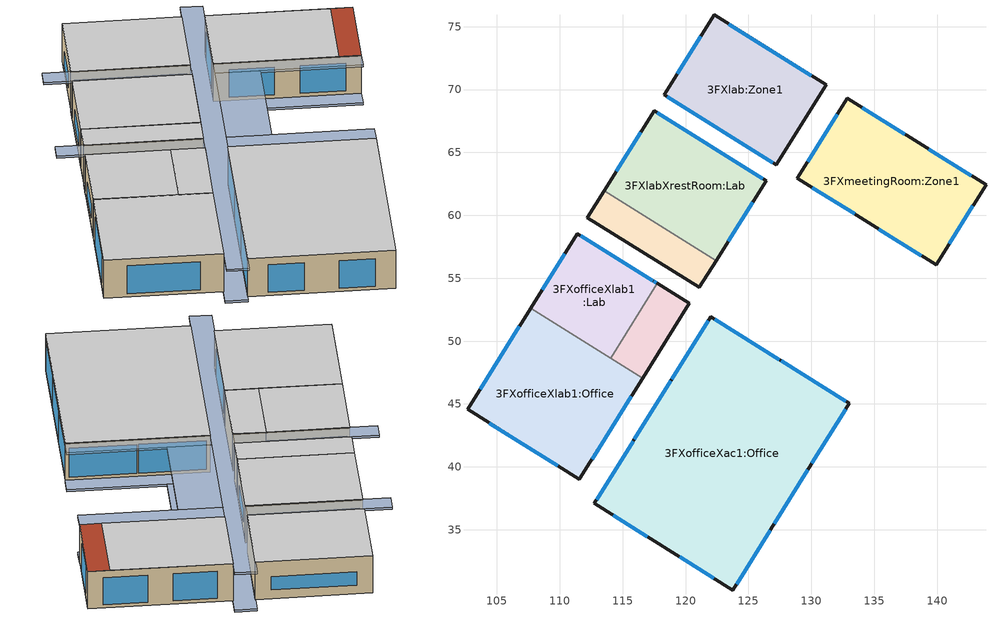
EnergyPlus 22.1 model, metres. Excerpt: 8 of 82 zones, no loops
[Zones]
3FXlab:Zone1
 floor to 2FXlab:Zone1 (Project internal floor_Reversed_Rev): 127.2,64.01 118.29,69.58 122.27,75.94 131.17,70.37 z8
 wall outside (BPS_Baseline_Wall): 127.2,64.01 131.17,70.37 122.27,75.94 118.29,69.58 127.2,64.01 z8:12
 window (BPS_Baseline_External glazing_Improved - 1002): 129.99,71.12 123.46,75.2 / 121.22,74.26 119.34,71.25 z8.94:10.36; 118.55,69.42 126.94,64.17 z9.65:11.08
 ceiling to 4FXlab:Zone1 (Project internal floor_Reversed): 118.29,69.58 127.2,64.01 131.17,70.37 122.27,75.94 z12
3FXlabXrestRoom:RestRoom
 floor to 2FXlabXrestRoom:RestRoom (Project internal floor_Reversed_Rev): 121.11,54.26 112.2,59.83 113.53,61.95 122.43,56.38 z8
 wall outside (BPS_Baseline_Wall): 113.53,61.95 112.2,59.83 121.11,54.26 122.43,56.38 z8:12
 wall to 3FXlabXrestRoom:Lab (Project partition): 122.43,56.38 113.53,61.95 z8:12
 ceiling to 4FXlabXRestRoom:RestRoom (Project internal floor_Reversed): 112.2,59.83 121.11,54.26 122.43,56.38 113.53,61.95 z12
3FXlabXrestRoom:Lab
 floor to 2FXlabXrestRoom:Lab (Project internal floor_Reversed_Rev): 122.43,56.38 113.53,61.95 117.5,68.31 126.4,62.74 z8
 wall outside (BPS_Baseline_Wall): 122.43,56.38 126.4,62.74 117.5,68.31 113.53,61.95 z8:12
 window (BPS_Baseline_External glazing_Improved - 1002): 123.4,57.94 125.33,61.03 / 116.43,66.59 114.5,63.5 z8.94:10.36; 126.15,62.9 117.76,68.15 z9.63:11.06
 ceiling to 4FXlabXRestRoom:Lab (Project internal floor_Reversed): 113.53,61.95 122.43,56.38 126.4,62.74 117.5,68.31 z12
3FXofficeXlab1:Office
 floor to 2FXofficeXLab:Office (Project internal floor_Reversed_Rev): 111.57,39 102.66,44.56 107.7,52.62 116.6,47.06 z8
 wall outside (BPS_Baseline_Wall): 107.7,52.62 102.66,44.56 111.57,39 116.6,47.06 z8:12
 wall to 3FXofficeXlab1:Lab (Project partition): 114.06,48.65 107.7,52.62 z8:12
 wall to 3FXofficeXlab1:AC (Project partition_Rev): 116.6,47.06 114.06,48.65 z8:12
 window (BPS_Baseline_External glazing_Improved - 1003): 106.79,51.16 103.67,46.18 / 104.4,43.48 109.83,40.08 / 112.58,40.62 115.69,45.6 z8.34:11.26
 ceiling to 4FXofficeXlab:Office (Project internal floor_Reversed): 102.66,44.56 111.57,39 116.6,47.06 107.7,52.62 z12
3FXofficeXlab1:AC
 floor to 2FXofficeXLab:AC (Project internal floor_Reversed_Rev): 116.6,47.06 114.06,48.65 117.77,54.58 120.31,52.99 z8
 wall outside (BPS_Baseline_Wall): 116.6,47.06 120.31,52.99 117.77,54.58 z8:12
 wall to 3FXofficeXlab1:Lab (Project partition): 117.77,54.58 114.06,48.65 z8:12
 ceiling to 4FXofficeXlab:AC (Project internal floor_Reversed): 114.06,48.65 116.6,47.06 120.31,52.99 117.77,54.58 z12
3FXofficeXlab1:Lab
 floor to 2FXofficeXLab:Lab (Project internal floor_Reversed_Rev): 114.06,48.65 107.7,52.62 111.41,58.56 117.77,54.58 z8
 wall outside (BPS_Baseline_Wall): 117.77,54.58 111.41,58.56 107.7,52.62 z8:12
 window (BPS_Baseline_External glazing_Improved - 1002): 117.67,54.64 117.48,54.76 / 117.4,54.81 111.67,58.39 z9.64:11.07; 110.4,56.94 108.61,54.07 z8.94:10.36
 ceiling to 4FXofficeXlab:Lab (Project internal floor_Reversed): 107.7,52.62 114.06,48.65 117.77,54.58 111.41,58.56 z12
3FXmeetingRoom:Zone1
 floor to 2FXmeetingRoom:Zone1 (Project internal floor_Reversed_Rev): 139.92,56.07 128.9,62.95 132.87,69.31 143.89,62.43 z8
 wall outside (BPS_Baseline_Wall): 139.92,56.07 143.89,62.43 132.87,69.31 128.9,62.95 139.92,56.07 z8:12
 window (BPS_Baseline_External glazing_Improved - 1003): 140.97,57.74 142.85,60.75 / 137.42,66.47 134.05,68.57 / 142.71,63.17 139.34,65.27 / 132.06,68.02 129.7,64.25 / 135.36,58.91 138.74,56.81 / 130.08,62.21 133.45,60.11 z8.34:11.26
 ceiling to 4FXmeetingRoom:Zone1 (Project internal floor_Reversed): 128.9,62.95 138.22,57.12 142.2,63.49 132.87,69.31 z12
 roof outside (BPS_Baseline_Roof_Without_skylight_improved): 138.22,57.12 139.92,56.07 143.89,62.43 142.2,63.49 z12
3FXofficeXac1:Office
 floor to 2FXofficeXac:Office (Project internal floor_Reversed_Rev): 123.76,30.2 112.73,37.09 122.01,51.93 133.03,45.04 z8
 wall outside (BPS_Baseline_Wall): 123.76,30.2 133.03,45.04 122.01,51.93 112.73,37.09 123.76,30.2 z8:12
 window (BPS_Baseline_External glazing_Improved - 1003): 130.05,40.27 132.74,44.57 / 127.05,35.47 129.74,39.77 / 124.06,30.68 126.74,34.98 / 119.55,32.83 122.23,31.16 / 114.26,36.14 116.95,34.46 z8.34:11.26; 127.44,48.54 122.31,51.74 / 132.73,45.23 127.6,48.44 z8.34:11.43; 115.83,42.04 112.92,37.39 / 118.82,46.83 115.92,42.19 / 121.82,51.63 118.92,46.99 z8.34:11.44
 ceiling to 4FXofficeXac1:Office (Project internal floor_Rev): 112.73,37.09 123.76,30.2 133.03,45.04 122.01,51.93 z12
shading: 110.24,36.88 111.94,35.82 133.66,70.59 131.97,71.65 z12; 111.94,35.82 110.24,36.88 131.97,71.65 133.66,70.59 z11.8; 110.77,37.73 112.47,36.67 133.66,70.59 131.97,71.65 z8; 112.47,36.67 110.77,37.73 131.97,71.65 133.66,70.59 z7.8; 126.2,51.08 122.8,53.2 128.1,61.68 131.49,59.56 z7.8; 126.2,51.08 122.8,53.2 128.1,61.68 131.49,59.56 z11.8; 122.8,53.2 126.2,51.08 131.49,59.56 128.1,61.68 z8; 122.8,53.2 126.2,51.08 131.49,59.56 128.1,61.68 z12; 120.31,52.99 109.29,59.88 110.08,61.15 121.11,54.26 z11.8; 109.29,59.88 120.31,52.99 121.11,54.26 110.08,61.15 z12; 115.38,69.63 126.4,62.74 127.2,64.01 116.17,70.9 z12; 126.4,62.74 115.38,69.63 116.17,70.9 127.2,64.01 z11.8; 133.03,45.04 122.01,51.93 122.8,53.2 133.83,46.32 z7.8; 133.03,45.04 122.01,51.93 122.8,53.2 133.83,46.32 z11.8; 122.01,51.93 133.03,45.04 133.83,46.32 122.8,53.2 z8; 122.01,51.93 133.03,45.04 133.83,46.32 122.8,53.2 z12; 139.12,54.79 128.1,61.68 128.9,62.95 139.92,56.07 z7.8; 139.12,54.79 128.1,61.68 128.9,62.95 139.92,56.07 z11.8; 128.1,61.68 139.12,54.79 139.92,56.07 128.9,62.95 z8; 128.1,61.68 139.12,54.79 139.92,56.07 128.9,62.95 z12; 126.4,62.74 117.5,68.31 118.29,69.58 127.2,64.01 z7.8; 117.5,68.31 126.4,62.74 127.2,64.01 118.29,69.58 z8; 120.31,52.99 111.41,58.56 112.2,59.83 121.11,54.26 z7.8; 111.41,58.56 120.31,52.99 121.11,54.26 112.2,59.83 z8
[Material:NoMass] Roughness=Rough; Thermal Resistance {m2-K/W}=.15; Thermal Absorptance=0.9; Solar Absorptance=0.7; Visible Absorptance=0.7
7_RVAL_2; 8_RVAL_2
[Construction]
Project internal floor_Reversed; Project internal floor_Reversed_Rev; Project internal floor_Rev: Cast Concrete (Dense)_.1
BPS_Baseline_Roof_Without_skylight_improved: Asphalt 1_.01, MW Glass Wool (rolls)_.072, Plasterboard_.013
Project partition: Gypsum Plasterboard_.025, 7_RVAL_2, Gypsum Plasterboard_.025
Project partition_Rev: Gypsum Plasterboard_.025, 8_RVAL_2, Gypsum Plasterboard_.025
BPS_Baseline_Wall: Brickwork Outer_.1, XPS Extruded Polystyrene  - CO2 Blowing_.05, Concrete Block (Medium)_.1, Gypsum Plastering_.013
BPS_Baseline_External glazing_Improved - 1002; BPS_Baseline_External glazing_Improved - 1003: 5111, 1017, 7090
[WindowMaterial:Gas]
1017: Gas Type=Air; Thickness {m}=.012
[WindowMaterial:Glazing] Optical Data Type=Spectral; Infrared Transmittance at Normal Incidence=0; Dirt Correction Factor for Solar and Visible Transmittance=1
Name | Window Glass Spectral Data Set | Thickness {m} | Front Side Infrared Hemispherical Emissivity | Back Side Infrared Hemispherical Emissivity | Conductivity {W/m-K}
7090 | Viracon VLE1370 11.5(5VLE13-70X2+060pvb+5Starphire) <VE13-70X2-5-060-Str-5.vir> | .01092 | 0.844 | 0.844 | 0.67
5111 | Viracon  (8OptWht/060Saflex/8OptWht/060Saflex/8OptWht) <8OptiWhite3ply lam.vir> | .02667 | 0.84 | 0.84 | 0.713
[MaterialProperty:GlazingSpectralData]
Viracon  (8OptWht/060Saflex/8OptWht/060Saflex/8OptWht) <8OptiWhite3ply lam.vir>: 0.3, 0, 0.049, 0.049, 0.305, 0, 0.048, 0.049, 0.31, 0, 0.048, 0.048, 0.315, 0, 0.048, 0.048, 0.32, 0, 0.047, 0.048, 0.325, 0, 0.047, 0.047, 0.33, 0, 0.046, 0.046, 0.335, 0, 0.045, 0.046, 0.34, 0, 0.046, 0.046, 0.345, 0, 0.046, 0.047, 0.35, 0, 0.046, 0.047, 0.355, 0, 0.046, 0.046, 0.36, 0, 0.046, 0.046, 0.365, 0, 0.045, 0.045, 0.37, 0, 0.045, 0.045, 0.375, 0, 0.045, 0.045, 0.38, 0, 0.045, 0.045, 0.385, 0, 0.045, 0.045, 0.39, 0.007, 0.045, 0.045, 0.395, 0.095, 0.045, 0.046, 0.4, 0.34, 0.051, 0.052, 0.41, 0.742, 0.074, 0.074, 0.42, 0.843, 0.082, 0.082, 0.43, 0.865, 0.084, 0.084, 0.44, 0.872, 0.084, 0.084, 0.45, 0.877, 0.084, 0.084, 0.46, 0.881, 0.084, 0.084, 0.47, 0.884, 0.084, 0.084, 0.48, 0.886, 0.084, 0.084, 0.49, 0.888, 0.085, 0.085, 0.5, 0.891, 0.085, 0.084, 0.51, 0.892, 0.084, 0.084, 0.52, 0.893, 0.084, 0.084, 0.53, 0.893, 0.084, 0.084, 0.54, 0.893, 0.084, 0.083, 0.55, 0.894, 0.084, 0.083, 0.56, 0.893, 0.084, 0.083, 0.57, 0.89, 0.083, 0.083, 0.58, 0.885, 0.083, 0.082, 0.59, 0.88, 0.082, 0.082, 0.6, 0.877, 0.082, 0.082, 0.61, 0.876, 0.082, 0.081, 0.62, 0.872, 0.081, 0.081, 0.63, 0.869, 0.081, 0.081, 0.64, 0.865, 0.081, 0.081, 0.65, 0.863, 0.08, 0.08, 0.66, 0.86, 0.08, 0.08, 0.67, 0.859, 0.08, 0.08, 0.68, 0.858, 0.08, 0.08, 0.69, 0.857, 0.081, 0.081, 0.7, 0.855, 0.083, 0.082, 0.71, 0.852, 0.085, 0.083, 0.72, 0.849, 0.087, 0.085, 0.73, 0.844, 0.089, 0.087, 0.74, 0.838, 0.091, 0.088, 0.75, 0.834, 0.092, 0.089, 0.76, 0.83, 0.093, 0.09, 0.77, 0.826, 0.093, 0.09, 0.78, 0.822, 0.093, 0.09, 0.79, 0.819, 0.093, 0.09, 0.8, 0.814, 0.093, 0.09, 0.81, 0.81, 0.093, 0.09, 0.82, 0.807, 0.092, 0.089, 0.83, 0.801, 0.092, 0.089, 0.84, 0.797, 0.1, 0.097, 0.85, 0.794, 0.101, 0.098, 0.86, 0.79, 0.102, 0.098, 0.87, 0.786, 0.1, 0.095, 0.88, 0.782, 0.096, 0.091, 0.89, 0.777, 0.092, 0.087, 0.9, 0.768, 0.088, 0.084, 0.91, 0.757, 0.085, 0.081, 0.92, 0.754, 0.084, 0.079, 0.93, 0.759, 0.084, 0.079, 0.94, 0.763, 0.084, 0.079, 0.95, 0.763, 0.083, 0.079, 0.96, 0.761, 0.082, 0.078, 0.97, 0.757, 0.082, 0.078, 0.98, 0.754, 0.082, 0.077, 0.99, 0.751, 0.081, 0.076, 1, 0.749, 0.081, 0.076, 1.05, 0.746, 0.08, 0.076, 1.1, 0.749, 0.081, 0.076, 1.15, 0.693, 0.075, 0.071, 1.2, 0.517, 0.06, 0.058, 1.25, 0.678, 0.074, 0.069, 1.3, 0.733, 0.079, 0.074, 1.35, 0.717, 0.077, 0.073, 1.4, 0.556, 0.063, 0.06, 1.45, 0.448, 0.055, 0.053, 1.5, 0.589, 0.065, 0.062, 1.55, 0.635, 0.069, 0.066, 1.6, 0.669, 0.073, 0.069, 1.65, 0.666, 0.072, 0.068, 1.7, 0.12, 0.042, 0.042, 1.75, 0.107, 0.042, 0.041, 1.8, 0.285, 0.047, 0.046, 1.85, 0.342, 0.05, 0.048, 1.9, 0.319, 0.048, 0.047, 1.95, 0.301, 0.047, 0.046, 2, 0.339, 0.048, 0.047, 2.05, 0.183, 0.043, 0.042, 2.1, 0.169, 0.042, 0.042, 2.15, 0.198, 0.043, 0.043, 2.2, 0.176, 0.042, 0.042, 2.25, 0.041, 0.04, 0.04, 2.3, 0, 0.04, 0.039, 2.35, 0, 0.04, 0.039, 2.4, 0, 0.04, 0.039, 2.45, 0, 0.04, 0.039, 2.5, 0, 0.037, 0.029
[Material] Roughness=Rough; Thermal Absorptance=0.9
Name | Thickness {m} | Conductivity {W/m-K} | Density {kg/m3} | Specific Heat {J/kg-K} | Solar Absorptance | Visible Absorptance
Cast Concrete (Dense)_.1 | .1 | 1.4 | 2100 | 840 | 0.6 | 0.6
Asphalt 1_.01 | .01 | 0.7 | 2100 | 1000 | 0.85 | 0.9
MW Glass Wool (rolls)_.072 | .072 | 0.04 | 12 | 840 | 0.6 | 0.6
Plasterboard_.013 | .013 | 0.25 | 2800 | 896 | 0.5 | 0.5
Gypsum Plasterboard_.025 | .025 | 0.25 | 900 | 1000 | 0.5 | 0.5
Brickwork Outer_.1 | .1 | 0.84 | 1700 | 800 | 0.7 | 0.7
Concrete Block (Medium)_.1 | .1 | 0.51 | 1400 | 1000 | 0.6 | 0.6
Gypsum Plastering_.013 | .013 | 0.4 | 1000 | 1000 | 0.5 | 0.5
XPS Extruded Polystyrene  - CO2 Blowing_.05 | .05 | 0.034 | 35 | 1400 | 0.6 | 0.6
